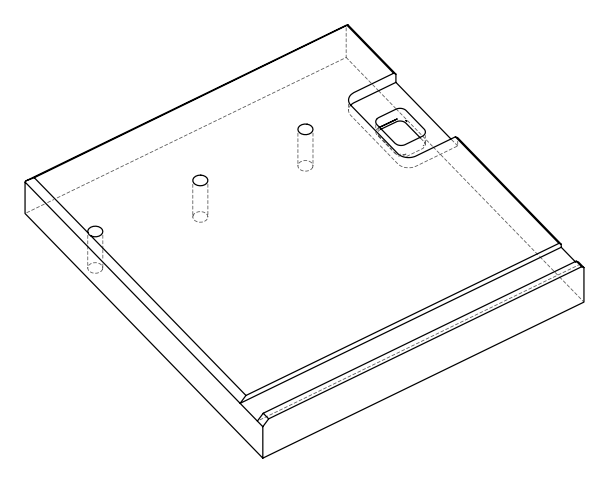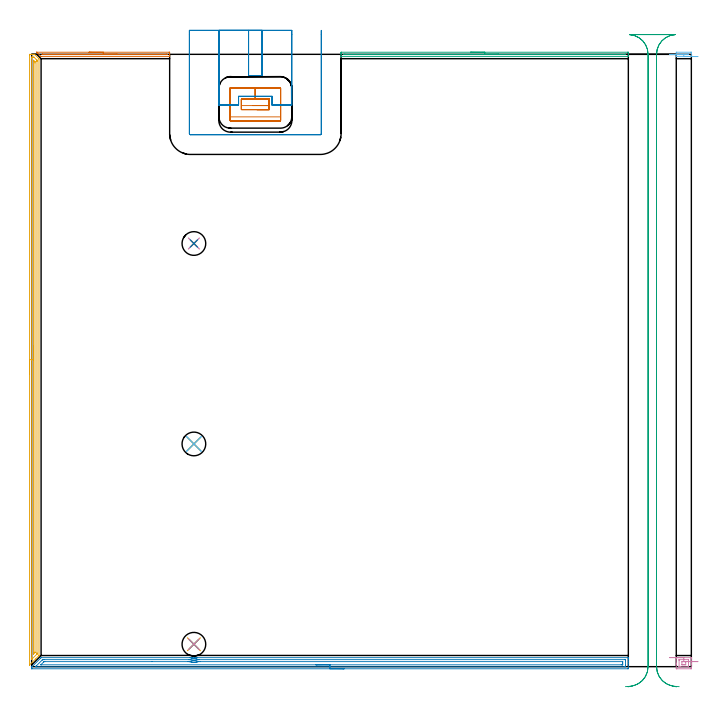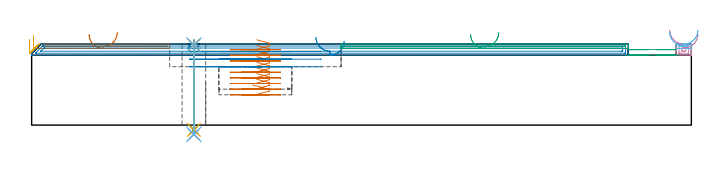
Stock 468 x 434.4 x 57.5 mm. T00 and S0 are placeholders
(PLAN: 18 operations, 9 tool changes, 40.7 min)
(1 AREA_MILL | FG_CHAMFER_SURFACE | UGT0205_001 | 1.62 min | 475 mm3)
(2 AREA_MILL_1 | FG_CHAMFER_SURFACE_1 | UGT0205_001 | 10.31 min | 13366 mm3)
(3 AREA_MILL_2 | FG_CHAMFER_SURFACE_2 | UGT0205_001 | 3.4 min | 998 mm3)
(4 AREA_MILL_3 | FG_CHAMFER_SURFACE_3 | UGT0205_001 | 0.47 min | 458 mm3)
(5 AREA_MILL_4 | FG_CHAMFER_SURFACE_4 | UGT0205_001 | 10.48 min | 9645 mm3)
(6 AREA_MILL_5 | FG_CHAMFER_SURFACE_5 | UGT0205_001 | 0.31 min | 62 mm3)
(7 MILL_RECTANGULAR_POCKET | POCKET_RECTANGULAR_STRAIGHT | UGT0201_010 | Follow Part, ap 4, ae 75% | 4.23 min | 70741 mm3)
(8 MILL_SLOT | SLOT_PARTIAL_RECTANGULAR | UGT0201_006 | Follow Part, ap 7, ae 75% | 4.27 min | 105580 mm3)
(9 MILL_RECTANGULAR_SLOT | SLOT_RECTANGULAR | UGT0201_006 | Follow Part, ap 7, ae 75% | 3.99 min | 116343 mm3)
(10 SPOT_DRILL | STEP1HOLE | NXT0321_9005460120000 | 0.03 min | 18 mm3)
(11 SPOT_DRILL_1 | STEP1HOLE_1 | NXT0321_9005460120000 | 0.03 min | 1 mm3)
(12 SPOT_DRILL_2 | STEP1HOLE_2 | NXT0321_9005460120000 | 0.03 min | 2 mm3)
(13 DRILL_THROUGH_HOLE_INTO_CENTER | STEP1HOLE | NXT0301_077 | 0.25 min | 5052 mm3)
(14 DRILL_TO_ENLARGE_THROUGH_HOLE | STEP1HOLE | UGT0301_291 | 0.27 min | 7670 mm3)
(15 DRILL_THROUGH_HOLE_INTO_CENTER_1 | STEP1HOLE_1 | NXT0301_077 | 0.25 min | 5029 mm3)
(16 DRILL_TO_ENLARGE_THROUGH_HOLE_1 | STEP1HOLE_1 | UGT0301_291 | 0.27 min | 7671 mm3)
(17 DRILL_THROUGH_HOLE_INTO_CENTER_2 | STEP1HOLE_2 | NXT0301_077 | 0.25 min | 5052 mm3)
(18 DRILL_TO_ENLARGE_THROUGH_HOLE_2 | STEP1HOLE_2 | UGT0301_291 | 0.27 min | 7658 mm3)
(TOOL UGT0205_001 | Chamfer Mill 20 x 3 x 45 deg. | D20 FL50 Z2)
(TOOL UGT0201_010 | End Mill 16 mm | D16 FL22 Z2)
(TOOL UGT0201_006 | End Mill 28 mm | D28 FL25 Z2)
(TOOL NXT0321_9005460120000 | NC Spot Drill, 142deg, 12mm, Carbide, Uncoated | D12 PA142 FL30 Z2)
(TOOL NXT0301_077 | Carbide Drill 10.6mm [860.1-1060-053A1-MM 2214] | D10.6 PA140 FL71 Z2)
(TOOL UGT0301_291 | Twist Drill 16.8 mm | D16.8 PA118 FL125 Z2)
(OP 1 AREA_MILL)
G17 G21 G94 G90
T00 M6
G54
G17 G0 G90 X40.75 Y435.9 S1061 M3
G43 Z67.5 H0
Z64.4
G94 G1 X40.788 Z63.528 F250.
X40.902 Z62.664
X41.091 Z61.812
X41.353 Z60.98
X41.687 Z60.174
X42.09 Z59.4
X42.559 Z58.664
X43.09 Z57.972
X43.679 Z57.329
X44.322 Z56.74
X45.014 Z56.209
X45.75 Z55.74
X46.524 Z55.337
X47.33 Z55.003
X48.162 Z54.741
X49.014 Z54.552
X49.879 Z54.438
X50.75 Z54.4
X97.487
X97.804 Y435.895 Z54.405
X97.897 Y435.892 Z54.406
X97.9 Y435.838 Z54.459
Y434.783 Z55.513
Y434.407 Z55.892
Y433.426 Z56.873
Y433.049 Z57.249
X97.898 Y432.906 Z57.392
X97.89 Y432.803 Z57.489
X97.804 Y432.8 Z57.5
X6.804
X6.705 Y432.804 Z57.489
X6.67 Y432.832 Z57.463
X6.565 Y432.934 Z57.365
X4.281 Y435.217 Z55.079
X4.14 Y435.359 Z54.939
X3.993 Y435.506 Z54.792
X3.847 Y435.651 Z54.645
X3.697 Y435.803 Z54.494
X3.638 Y435.867 Z54.43
X3.619 Y435.892 Z54.405
X3.655 Y435.897 Z54.401
X3.685 Y435.9 Z54.4
X3.697
X50.75
Y434.486 Z55.814
X95.279
X95.584 Y434.485 Z55.815
X95.892 Y434.483 Z55.817
X95.895 Y434.48 Z55.82
X95.898 Y434.476 Z55.824
X95.896 Y434.306 Z55.994
X95.893 Y434.246 Z56.054
X95.891 Y434.225 Z56.075
X95.861 Y434.221 Z56.079
X95.584 Y434.217 Z56.083
X95.279 Y434.215 Z56.085
X8.274 Y434.214 Z56.086
X7.999 Y434.216 Z56.084
X7.846 Y434.218 Z56.082
X7.77 Y434.221 Z56.079
X7.734 Y434.227 Z56.073
X7.692 Y434.263 Z56.037
X7.484 Y434.472 Z55.828
X7.478 Y434.481 Z55.819
X7.479 Y434.482 Z55.818
X7.507 Y434.484 Z55.816
X7.569 Y434.485 Z55.815
X7.692 Y434.486 Z55.814
X50.75
X51.622 Z55.852
X52.487 Z55.966
X53.338 Z56.155
X54.17 Z56.417
X54.976 Z56.751
X55.75 Z57.154
X56.486 Z57.623
X57.178 Z58.154
X57.821 Z58.743
X58.411 Z59.386
X58.942 Z60.078
X59.41 Z60.814
X59.813 Z61.588
X60.147 Z62.394
X60.409 Z63.226
X60.598 Z64.078
X60.712 Z64.943
X60.75 Z65.814
G0 Z67.5
M5
M2
(OP 2 AREA_MILL_1)
G17 G21 G94 G90
T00 M6
G54
G17 G0 G90 X221.65 Y-1.5 S1061 M3
G43 Z67.5 H0
Z59.6
G94 G1 X221.612 Z58.728 F250.
X221.498 Z57.863
X221.309 Z57.012
X221.047 Z56.18
X220.713 Z55.374
X220.31 Z54.6
X219.842 Z53.864
X219.31 Z53.172
X218.721 Z52.529
X218.078 Z51.939
X217.386 Z51.408
X216.65 Z50.94
X215.876 Z50.537
X215.07 Z50.203
X214.238 Z49.941
X213.386 Z49.752
X212.522 Z49.638
X211.65 Z49.6
X0.182
X0.067 Y-1.497 Z49.603
X0.01 Y-1.493 Z49.606
X0. Y-1.232 Z49.867
Y-0.63 Z50.47
Y-0.548 Z50.552
X0.01 Y-0.292 Z50.804
X0.11 Y-0.19 Z50.908
X0.182 Y-0.117 Z50.981
X6.362 Y6.062 Z57.161
X6.712 Y6.402 Z57.498
X6.881 Y6.4 Z57.5
X112.415 Y6.399 Z57.498
X112.5 Y6.394 Z57.49
X112.556 Y6.387 Z57.483
X112.941 Y6.293 Z57.389
X113.11 Y6.25 Z57.349
X113.293 Y6.206 Z57.303
X113.337 Y6.195 Z57.293
X113.783 Y6.112 Z57.211
X114.043 Y6.078 Z57.176
X114.097 Y6.072 Z57.167
X114.187 Y6.061 Z57.154
X114.231 Y6.055 Z57.149
X114.481 Y6.033 Z57.129
X114.677 Y6.017 Z57.112
X114.901 Y6.008 Z57.101
X115.019 Y6.005
X115.023
X115.124 Y6.004 Z57.1
X115.348 Y6.008 Z57.104
X115.461 Y6.015 Z57.109
X115.553 Y6.018 Z57.115
X115.572 Y6.019 Z57.116
X115.711 Y6.031 Z57.129
X115.975 Y6.056 Z57.151
X116.018 Y6.059 Z57.156
X116.028 Y6.06 Z57.157
X116.466 Y6.119 Z57.219
X116.912 Y6.204 Z57.304
X117.042 Y6.236 Z57.336
X117.151 Y6.263 Z57.363
X117.268 Y6.296 Z57.386
X117.356 Y6.317 Z57.408
X117.632 Y6.391 Z57.485
X117.689 Y6.397 Z57.493
X117.718 Y6.398 Z57.496
X117.754 Y6.397 Z57.497
X423.118 Y6.4 Z57.5
X423.299 Y6.404 Z57.495
X423.3 Y6.049 Z57.149
Y5.807 Z56.906
Y5.09 Z56.185
Y3.851 Z54.948
Y2.452 Z53.548
Y-1.37 Z49.728
Y-1.373 Z49.727
X423.29 Y-1.493 Z49.607
X422.671 Y-1.5 Z49.6
X211.65
Y-0.086 Z51.014
X3.312 Y-0.085 Z51.015
X3.205
X2.719 Y-0.079 Z51.021
X2.939 Y0.177 Z51.277
X3.236 Y0.484 Z51.584
X3.312 Y0.562 Z51.662
X7.506 Y4.755 Z55.855
X7.618 Y4.865 Z55.965
X7.695 Y4.938 Z56.038
X7.739 Y4.977 Z56.077
X7.783 Y4.98 Z56.08
X7.891 Y4.983 Z56.083
X8.677 Y4.986 Z56.086
X8.783
X111.505 Y4.984 Z56.084
X111.613 Y4.983 Z56.083
X112.005 Y4.977 Z56.077
X112.203 Y4.967 Z56.067
X112.399 Y4.925 Z56.025
X112.612 Y4.88 Z55.98
X113.293 Y4.748 Z55.848
X113.698 Y4.691 Z55.791
X114.187 Y4.639 Z55.739
X114.681 Y4.604 Z55.704
X115.081 Y4.595 Z55.695
X115.572 Y4.607 Z55.707
X115.975 Y4.635 Z55.735
X116.396 Y4.676 Z55.776
X116.87 Y4.741 Z55.841
X117.169 Y4.795 Z55.895
X117.764 Y4.917 Z56.017
X117.91 Y4.946 Z56.046
X118.07 Y4.976 Z56.076
X118.767 Y4.983 Z56.083
X420.989 Y4.985 Z56.085
X421.254 Y4.98 Z56.08
X421.281 Y4.979 Z56.079
X421.29 Y4.965 Z56.065
X421.296 Y4.93 Z56.03
X421.298 Y4.896 Z55.996
X421.3 Y4.679 Z55.779
Y4.21 Z55.31
Y1.57 Z52.67
Y1.159 Z52.259
X421.296 Y0.69 Z51.79
X421.291 Y0.288 Z51.388
X421.267 Y-0.079 Z51.021
X420.882 Y-0.084 Z51.016
X420.776 Y-0.085 Z51.015
X211.65 Y-0.086 Z51.014
Y1.328 Z52.428
X6.888 Y1.329 Z52.429
X6.643 Y1.331 Z52.431
X6.574 Y1.333 Z52.433
X6.547 Y1.334 Z52.434
X6.603 Y1.395 Z52.495
X6.712 Y1.511 Z52.611
X6.769 Y1.57 Z52.67
X6.828 Y1.629 Z52.729
X8.603 Y3.403 Z54.503
X8.677 Y3.475 Z54.575
X8.765 Y3.554 Z54.654
X8.84 Y3.564 Z54.664
X9.001 Y3.567 Z54.667
X9.326 Y3.571 Z54.671
X85.33 Y3.57 Z54.67
X110.61
X111.262 Y3.569 Z54.669
X111.505 Y3.567 Z54.667
X111.828 Y3.563 Z54.663
X112.247 Y3.48 Z54.58
X112.399 Y3.452 Z54.552
X113.076 Y3.33 Z54.43
X113.293 Y3.3 Z54.4
X113.328 Y3.296 Z54.396
X114.187 Y3.217 Z54.317
X114.311 Y3.208 Z54.308
X115.081 Y3.181 Z54.281
X115.23 Y3.183 Z54.283
X115.975 Y3.213 Z54.313
X116.087 Y3.22 Z54.32
X116.87 Y3.295 Z54.395
X116.902 Y3.298 Z54.398
X117.136 Y3.33 Z54.43
X117.67 Y3.422 Z54.522
X117.764 Y3.439 Z54.539
X118.421 Y3.563 Z54.663
X119.552 Y3.568 Z54.668
X419.094 Y3.571 Z54.671
X419.176 Y3.57 Z54.67
X419.241 Y3.568 Z54.668
X419.28 Y3.565 Z54.665
X419.29 Y3.556 Z54.656
X419.293 Y3.532 Z54.632
X419.298 Y3.33 Z54.43
X419.3 Y3.128 Z54.228
Y2.247 Z53.347
X419.298 Y1.57 Z52.67
X419.296 Y1.372 Z52.472
X419.291 Y1.343 Z52.443
X419.275 Y1.335 Z52.435
X419.217 Y1.333 Z52.433
X419.094 Y1.331 Z52.431
X418.445 Y1.329 Z52.429
X418.2 Y1.328 Z52.428
X211.65
X210.778 Z52.466
X209.914 Z52.58
X209.062 Z52.769
X208.23 Z53.031
X207.424 Z53.365
X206.65 Z53.768
X205.914 Z54.237
X205.222 Z54.768
X204.579 Z55.357
X203.99 Z56.
X203.458 Z56.693
X202.99 Z57.428
X202.587 Z58.202
X202.253 Z59.008
X201.991 Z59.84
X201.802 Z60.692
X201.688 Z61.557
X201.65 Z62.428
G0 Z67.5
M5
M2
(OP 3 AREA_MILL_2)
G17 G21 G94 G90
T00 M6
G54
G17 G0 G90 X311.4 Y435.9 S1061 M3
G43 Z67.5 H0
Z64.4
G94 G1 X311.438 Z63.528 F250.
X311.552 Z62.663
X311.741 Z61.812
X312.003 Z60.98
X312.337 Z60.174
X312.74 Z59.4
X313.208 Z58.664
X313.74 Z57.972
X314.329 Z57.329
X314.972 Z56.739
X315.664 Z56.208
X316.4 Z55.74
X317.174 Z55.337
X317.98 Z55.003
X318.812 Z54.741
X319.664 Z54.552
X320.528 Z54.438
X321.4 Z54.4
X422.694
X423.013 Y435.899 Z54.401
X423.266 Y435.894 Z54.404
X423.295 Y435.892 Z54.406
X423.3 Y435.651 Z54.646
Y435.093 Z55.204
Y434.784 Z55.512
Y434.164 Z56.135
Y433.049 Z57.25
Y432.978 Z57.321
X423.297 Y432.887 Z57.404
X423.29 Y432.802 Z57.488
X423.141 Y432.8 Z57.5
X219.659
X219.51 Y432.802 Z57.488
X219.504 Y432.845 Z57.447
X219.501 Y432.889 Z57.403
X219.5 Y432.978 Z57.321
Y434.164 Z56.135
Y434.784 Z55.512
Y435.093 Z55.204
X219.503 Y435.651 Z54.646
X219.505 Y435.892 Z54.406
X219.534 Y435.894 Z54.404
X219.788 Y435.9 Z54.4
X321.4
Y434.486 Z55.814
X420.909
X421.218 Y434.484 Z55.816
X421.269 Y434.481 Z55.819
X421.288 Y434.479 Z55.821
X421.291 Y434.47 Z55.83
X421.298 Y434.406 Z55.894
X421.296 Y434.253 Z56.047
X421.293 Y434.227 Z56.073
X421.29 Y434.221 Z56.079
X421.277 Y434.219 Z56.081
X421.189 Y434.216 Z56.084
X420.909 Y434.215 Z56.085
X420.603 Y434.214 Z56.086
X221.891
X221.582 Y434.216 Z56.084
X221.531 Y434.219 Z56.081
X221.512 Y434.221 Z56.079
X221.509 Y434.23 Z56.07
X221.504 Y434.292 Z56.008
X221.51 Y434.475 Z55.825
X221.695 Y434.48 Z55.82
X221.891 Y434.483 Z55.817
X222.197 Y434.485 Z55.815
X222.477 Y434.486 Z55.814
X321.4
X322.272 Z55.852
X323.136 Z55.966
X323.988 Z56.155
X324.82 Z56.417
X325.626 Z56.751
X326.4 Z57.154
X327.136 Z57.623
X327.828 Z58.154
X328.471 Z58.743
X329.06 Z59.386
X329.592 Z60.078
X330.06 Z60.814
X330.463 Z61.588
X330.797 Z62.394
X331.059 Z63.226
X331.248 Z64.078
X331.362 Z64.943
X331.4 Z65.814
G0 Z67.5
M5
M2
(OP 4 AREA_MILL_3)
G17 G21 G94 G90
T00 M6
G54
G17 G0 G90 X452.65 Y6.4 S1061 M3
G43 Z67.5 H0
G94 G1 X452.688 Z66.628 F250.
X452.802 Z65.763
X452.991 Z64.912
X453.253 Z64.08
X453.587 Z63.274
X453.99 Z62.5
X454.458 Z61.764
X454.99 Z61.072
X455.579 Z60.429
X456.222 Z59.839
X456.914 Z59.308
X457.65 Z58.84
X458.424 Z58.437
X459.23 Z58.103
X460.062 Z57.841
X460.914 Z57.652
X461.778 Z57.538
X462.65 Z57.5
X467.954
X467.99 Y6.395 Z57.493
X468. Y6.311 Z57.409
Y2.359 Z53.458
Y1.57 Z52.663
Y-0.675 Z50.42
X467.997 Y-1.07 Z50.025
X467.992 Y-1.491 Z49.605
X467.938 Y-1.494 Z49.603
X467.512 Y-1.5 Z49.6
X457.788
X457.551 Y-1.497 Z49.603
X457.308 Y-1.493 Z49.607
X457.301 Y-1.307 Z49.793
Y-1.301 Z49.795
X457.3 Y1.57 Z52.663
Y2.359 Z53.458
Y2.45 Z53.548
X457.301 Y6.313 Z57.412
X457.31 Y6.395 Z57.493
X457.346 Y6.4 Z57.5
X462.65
Y4.986 Z56.086
X465.85 Y4.985 Z56.085
X465.941 Y4.982 Z56.082
X465.981 Y4.979 Z56.079
X465.99 Y4.96 Z56.06
X465.995 Y4.929 Z56.029
X465.999 Y4.836 Z55.936
X466. Y0.436 Z51.536
X465.995 Y0.181 Z51.281
X465.99 Y0.012 Z51.112
X465.979 Y-0.079 Z51.021
X465.938 Y-0.081 Z51.019
X465.744 Y-0.085 Z51.015
X460.44 Y-0.086 Z51.014
X459.556
X459.45 Y-0.085 Z51.015
X459.359 Y-0.082 Z51.018
X459.319 Y-0.079 Z51.021
X459.31 Y-0.061 Z51.039
X459.305 Y-0.03 Z51.07
X459.301 Y0.064 Z51.164
X459.3 Y4.464 Z55.564
X459.305 Y4.719 Z55.819
X459.31 Y4.889 Z55.989
X459.321 Y4.979 Z56.079
X459.362 Y4.981 Z56.081
X459.556 Y4.985 Z56.085
X462.65 Y4.986 Z56.086
X462.651 Y3.571 Z54.671
X462.849
X463.092
X463.736 Y3.568 Z54.668
X463.976 Y3.564 Z54.664
X463.998 Y3.33 Z54.43
X464. Y3.307 Z54.407
X463.999 Y1.547 Z52.647
X463.976 Y1.335 Z52.435
X463.334 Y1.33 Z52.43
X462.208 Y1.329 Z52.429
X461.564 Y1.331 Z52.431
X461.324 Y1.335 Z52.435
X461.302 Y1.57 Z52.67
X461.3 Y1.593 Z52.693
X461.301 Y3.353 Z54.453
X461.324 Y3.564 Z54.664
X461.967 Y3.57 Z54.67
X462.208 Y3.571 Z54.671
X462.651
X463.522 Y3.572 Z54.71
X464.387 Z54.824
X465.239 Y3.573 Z55.013
X466.071 Z55.276
X466.876 Z55.61
X467.65 Y3.574 Z56.014
X468.386 Z56.483
X469.077 Z57.014
X469.72 Y3.575 Z57.604
X470.309 Z58.247
X470.84 Z58.94
X471.309 Y3.576 Z59.676
X471.711 Z60.45
X472.044 Z61.256
X472.306 Z62.088
X472.495 Z62.94
X472.608 Z63.805
X472.646 Z64.676
G0 Z67.5
M5
M2
(OP 5 AREA_MILL_4)
G17 G21 G94 G90
T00 M6
G54
G17 G0 G90 X-1.5 Y207.8 S1061 M3
G43 Z67.5 H0
Z60.8
G94 G1 Y207.838 Z59.928 F250.
Y207.952 Z59.064
Y208.141 Z58.212
Y208.403 Z57.38
Y208.737 Z56.574
Y209.14 Z55.8
Y209.608 Z55.064
Y210.139 Z54.372
Y210.729 Z53.729
Y211.372 Z53.14
Y212.064 Z52.608
Y212.8 Z52.14
Y213.574 Z51.737
Y214.38 Z51.403
Y215.212 Z51.141
Y216.063 Z50.952
Y216.928 Z50.838
Y217.8 Z50.8
Y433.769
X-1.498 Y434.077
X-1.493 Y434.39 Z50.802
X-1.198 Y434.4 Z51.097
X0.186 Z52.482
X0.544 Z52.839
X1.26 Z53.56
X1.85 Z54.15
X1.928 Z54.227
X2.101 Y434.39 Z54.394
X2.282 Y434.218 Z54.582
X5.101 Y431.399 Z57.399
X5.196 Y431.295 Z57.489
X5.2 Y431.086 Z57.5
Y8.091
X5.197 Y7.905 Z57.489
X5.112 Y7.811 Z57.41
X2.721 Y5.421 Z55.021
X-1.439 Y1.26 Z50.859
X-1.494 Y1.217 Z50.803
X-1.496 Y1.23 Z50.802
X-1.499 Y1.299 Z50.799
X-1.5 Y217.8 Z50.8
X-0.086 Z52.214
X-0.085 Y431.732 Z52.215
X-0.084 Y431.98 Z52.216
X-0.081 Y432.303 Z52.219
X-0.079 Y432.376 Z52.221
X0. Y432.39 Z52.3
X0.139 Y432.396 Z52.439
X0.544 Y432.399 Z52.844
X1.007 Z53.307
X1.415 Y432.395 Z53.715
X1.551 Y432.391 Z53.851
X1.654 Y432.384 Z53.954
X1.735 Y432.306 Z54.035
X2.069 Y431.98 Z54.369
X3.156 Y430.894 Z55.456
X3.502 Y430.547 Z55.802
X3.678 Y430.367 Z55.978
X3.764 Y430.274 Z56.064
X3.779 Y430.254 Z56.079
X3.782 Y430.234 Z56.082
X3.784 Y430.192 Z56.084
X3.786 Y429.545 Z56.086
Y429.298
X3.785 Y9.88 Z56.085
X3.784 Y9.235 Z56.084
X3.78 Y8.985 Z56.08
X3.779 Y8.949 Z56.079
X3.754 Y8.915 Z56.054
X3.695 Y8.85 Z55.995
X3.605 Y8.756 Z55.905
X0.403 Y5.553 Z52.703
X0.258 Y5.408 Z52.558
X0.023 Y5.181 Z52.323
X-0.044 Y5.118 Z52.256
X-0.079 Y5.095 Z52.221
X-0.082 Y5.156 Z52.218
X-0.084 Y5.408 Z52.216
X-0.086 Y5.781 Z52.215
Y6.055 Z52.214
Y217.8
X1.328 Z53.628
X1.329 Y429.386 Z53.629
X1.334 Y430.192 Z53.634
X1.335 Y430.221 Z53.635
X1.408 Y430.192 Z53.708
X2.285 Y429.315 Z54.585
X2.301 Y429.298 Z54.601
X2.364 Y429.216 Z54.664
X2.371 Y428.403 Z54.671
Y428.315
Y10.42
X2.367 Y10.067 Z54.667
X2.364 Y9.974 Z54.664
X2.357 Y9.963 Z54.657
X2.336 Y9.937 Z54.636
X2.285 Y9.885 Z54.585
X1.385 Y8.985 Z53.685
X1.357 Y8.968 Z53.657
X1.334 Y8.963 Z53.634
X1.332 Y8.985 Z53.632
X1.33 Y9.017 Z53.63
X1.329 Y9.074 Z53.629
X1.328 Y9.88 Z53.628
Y217.8
Y218.671 Z53.666
Y219.536 Z53.78
Y220.388 Z53.969
Y221.22 Z54.231
Y222.026 Z54.565
Y222.8 Z54.968
Y223.536 Z55.437
Y224.228 Z55.968
Y224.871 Z56.557
Y225.46 Z57.201
Y225.991 Z57.893
Y226.46 Z58.628
Y226.863 Z59.402
Y227.197 Z60.208
Y227.459 Z61.04
Y227.648 Z61.892
Y227.762 Z62.757
Y227.8 Z63.628
G0 Z67.5
M5
M2
(OP 6 AREA_MILL_5)
G17 G21 G94 G90
T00 M6
G54
G17 G0 G90 X472.65 Y432.8 S1061 M3
G43 Z67.5 H0
G94 G1 X472.612 Z66.628 F250.
X472.498 Z65.763
X472.309 Z64.912
X472.047 Z64.08
X471.713 Z63.274
X471.31 Z62.5
X470.841 Z61.764
X470.31 Z61.072
X469.721 Z60.429
X469.078 Z59.84
X468.386 Z59.308
X467.65 Z58.84
X466.876 Z58.437
X466.07 Z58.103
X465.238 Z57.841
X464.386 Z57.652
X463.522 Z57.538
X462.65 Z57.5
X457.346
X457.31 Y432.805 Z57.492
X457.3 Y432.851 Z57.447
X457.301 Y435.892 Z54.406
X457.346 Y435.9 Z54.4
X467.512
X467.828 Y435.898 Z54.402
X467.954 Y435.895 Z54.405
X467.999 Y435.892 Z54.406
X468. Y433.049 Z57.249
X467.997 Y432.848 Z57.451
X467.99 Y432.804 Z57.492
X467.954 Y432.8 Z57.5
X462.65
Y434.214 Z56.086
X459.556 Y434.215 Z56.085
X459.418 Y434.218 Z56.082
X459.327 Y434.221 Z56.079
X459.309 Y434.224 Z56.076
X459.306 Y434.237 Z56.063
X459.304 Y434.266 Z56.034
X459.305 Y434.35 Z55.95
X459.31 Y434.469 Z55.831
X459.556 Y434.479 Z55.821
X459.862 Y434.483 Z55.817
X460.136 Y434.485 Z55.815
X460.44 Y434.486 Z55.814
X465.441
X465.744 Y434.485 Z55.815
X465.882 Y434.482 Z55.818
X465.973 Y434.479 Z55.821
X465.991 Y434.476 Z55.824
X465.994 Y434.463 Z55.837
X465.996 Y434.434 Z55.866
X465.995 Y434.35 Z55.95
X465.99 Y434.231 Z56.069
X465.744 Y434.221 Z56.079
X465.438 Y434.217 Z56.083
X465.137 Y434.215 Z56.085
X464.86 Y434.214 Z56.086
X464.556
X462.65
X461.778 Z56.124
X460.913 Z56.238
X460.062 Z56.427
X459.23 Z56.689
X458.424 Z57.023
X457.65 Z57.426
X456.914 Z57.894
X456.222 Z58.425
X455.579 Z59.015
X454.99 Z59.658
X454.458 Z60.35
X453.99 Z61.086
X453.587 Z61.86
X453.253 Z62.666
X452.991 Z63.498
X452.802 Z64.349
X452.688 Z65.214
X452.65 Z66.086
G0 Z67.5
M5
M2
(OP 7 MILL_RECTANGULAR_POCKET)
G17 G21 G94 G90
T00 M6
G54
G17 G0 G90 X159.776 Y395.2 S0 M3
G43 Z67.5 H0
Z60.5
G94 G1 X168.6 Z58.135 F250.
Y402.6 Z56.153
X158.7 Z53.5
X148.8 F500.
Y395.2
X168.6
Y402.6
X158.7
Y410.6
X141.1
G3 X140.8 Y410.3 R0.3
G1 Y387.5
G3 X141.1 Y387.2 R0.3
G1 X176.3
G3 X176.6 Y387.5 R0.3
G1 Y410.3
G3 X176.3 Y410.6 R0.3
G1 X158.7
X157.7
G0 X159.776 Y395.2 Z56.5
G1 X168.6 Z54.135 F250.
Y402.6 Z52.153
X158.7 Z49.5
X148.8 F500.
Y395.2
X168.6
Y402.6
X158.7
Y410.6
X141.1
G3 X140.8 Y410.3 R0.3
G1 Y387.5
G3 X141.1 Y387.2 R0.3
G1 X176.3
G3 X176.6 Y387.5 R0.3
G1 Y410.3
G3 X176.3 Y410.6 R0.3
G1 X158.7
X157.7
G0 X159.776 Y395.2 Z52.5
G1 X168.6 Z50.135 F250.
Y402.6 Z48.153
X158.7 Z45.5
X148.8 F500.
Y395.2
X168.6
Y402.6
X158.7
Y410.6
X141.1
G3 X140.8 Y410.3 R0.3
G1 Y387.5
G3 X141.1 Y387.2 R0.3
G1 X176.3
G3 X176.6 Y387.5 R0.3
G1 Y410.3
G3 X176.3 Y410.6 R0.3
G1 X158.7
X157.7
G0 X159.776 Y395.2 Z48.5
G1 X168.6 Z46.135 F250.
Y402.6 Z44.153
X158.7 Z41.5
X148.8 F500.
Y395.2
X168.6
Y402.6
X158.7
Y410.6
X141.1
G3 X140.8 Y410.3 R0.3
G1 Y387.5
G3 X141.1 Y387.2 R0.3
G1 X176.3
G3 X176.6 Y387.5 R0.3
G1 Y410.3
G3 X176.3 Y410.6 R0.3
G1 X158.7
X157.7
G0 X159.776 Y395.2 Z44.5
G1 X168.6 Z42.135 F250.
Y402.6 Z40.153
X158.7 Z37.5
X148.8 F500.
Y395.2
X168.6
Y402.6
X158.7
Y410.6
X141.1
G3 X140.8 Y410.3 R0.3
G1 Y387.5
G3 X141.1 Y387.2 R0.3
G1 X176.3
G3 X176.6 Y387.5 R0.3
G1 Y410.3
G3 X176.3 Y410.6 R0.3
G1 X158.7
X157.7
G0 X159.776 Y395.2 Z40.5
G1 X168.6 Z38.135 F250.
Y402.6 Z36.153
X158.7 Z33.5
X148.8 F500.
Y395.2
X168.6
Y402.6
X158.7
Y410.6
X141.1
G3 X140.8 Y410.3 R0.3
G1 Y387.5
G3 X141.1 Y387.2 R0.3
G1 X176.3
G3 X176.6 Y387.5 R0.3
G1 Y410.3
G3 X176.3 Y410.6 R0.3
G1 X158.7
X157.7
G0 X159.776 Y395.2 Z36.5
G1 X168.6 Z34.135 F250.
Y402.6 Z32.153
X158.7 Z29.5
X148.8 F500.
Y395.2
X168.6
Y402.6
X158.7
Y410.6
X141.1
G3 X140.8 Y410.3 R0.3
G1 Y387.5
G3 X141.1 Y387.2 R0.3
G1 X176.3
G3 X176.6 Y387.5 R0.3
G1 Y410.3
G3 X176.3 Y410.6 R0.3
G1 X158.7
X157.7
G0 X159.776 Y395.2 Z32.5
G1 X168.6 Z30.136 F250.
Y402.6 Z28.153
X158.7 Z25.5
X148.8 F500.
Y395.2
X168.6
Y402.6
X158.7
Y410.6
X141.1
G3 X140.8 Y410.3 R0.3
G1 Y387.5
G3 X141.1 Y387.2 R0.3
G1 X176.3
G3 X176.6 Y387.5 R0.3
G1 Y410.3
G3 X176.3 Y410.6 R0.3
G1 X158.7
X157.7
G0 X156.72 Y398.035 Z28.5
G1 X168.528 Z25.336 F250.
Y402.524 Z24.133
X158.7 Z21.5
X150.262 F500.
X148.872
Y398.035
X168.528
Y402.524
X158.7
Y410.524
X141.943 Y410.525
X140.911 Y410.453
X140.886 Y410.256
X140.878 Y410.13
Y390.034
X176.522 Y390.035
Y410.128
X176.5 Y410.363
X176.469 Y410.425
X176.382 Y410.514
X175.46 Y410.525
X171.958 Y410.524
X158.7
X157.7
G0 Z67.5
M5
M2
(OP 8 MILL_SLOT)
G17 G21 G94 G90
T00 M6
G54
G17 G0 G90 X153.9 Y451.4 S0 M3
G43 Z67.5 H0
Z52.133
G94 G1 Y448.4 F250.
Y419.4 F500.
X163.5
Y448.4
Y451.4 F250.
X132.9
Y448.4
Y398.4 F500.
X146.8
Y404.6
X170.6
Y398.4
X184.5
Y448.4
Y451.4 F250.
X111.9
Y448.4
Y378.1 F500.
G3 X112.6 Y377.4 R0.7
G1 X204.8
G3 X205.5 Y378.1 R0.7
G1 Y448.4
Y451.4 F250.
G0 X153.9 Z46.767
G1 Y448.4
Y419.4 F500.
X163.5
Y448.4
Y451.4 F250.
X132.9
Y448.4
Y398.4 F500.
X146.8
Y404.6
X170.6
Y398.4
X184.5
Y448.4
Y451.4 F250.
X111.9
Y448.4
Y378.1 F500.
G3 X112.6 Y377.4 R0.7
G1 X204.8
G3 X205.5 Y378.1 R0.7
G1 Y448.4
Y451.4 F250.
G0 X153.9 Z41.4
G1 Y448.4
Y419.4 F500.
X163.5
Y448.4
Y451.4 F250.
X132.9
Y448.4
Y398.4 F500.
X146.8
Y404.6
X170.6
Y398.4
X184.5
Y448.4
Y451.4 F250.
X111.9
Y448.4
Y378.1 F500.
G3 X112.6 Y377.4 R0.7
G1 X204.8
G3 X205.5 Y378.1 R0.7
G1 Y448.4
Y451.4 F250.
G0 Z67.5
M5
M2
(OP 9 MILL_RECTANGULAR_SLOT)
G17 G21 G94 G90
T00 M6
G54
G17 G0 G90 X457.521 Y-14.316 S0 M3
G43 Z67.5 H0
Z53.55
G94 G1 X454.578 Y-13.733 F250.
G2 X443.3 Y0. R14. F500.
G1 Y434.4
G2 X456.384 Y448.37 R14.
G1 Y448.4
X424.216
Y448.37
G2 X437.3 Y434.4 R14.
G1 Y0.
G2 X425.995 Y-13.738 R14.
G1 X423.051 Y-14.316 F250.
G0 X459.364 Y-14.168 Z49.6
G1 X456.371 Y-13.969
G2 X443.3 Y0. R14. F500.
G1 Y434.4
G2 X456.384 Y448.37 R14.
G1 Y448.4
X424.216
Y448.37
G2 X437.3 Y434.4 R14.
G1 Y0.
G2 X424.216 Y-13.97 R14.
G1 X421.223 Y-14.166 F250.
G0 Z67.5
M5
M2
(OP 10 SPOT_DRILL)
G17 G21 G94 G90
T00 M6
G54
G17 G0 G90 X115.1 Y300.2 S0 M3
G43 Z67.5 H0
G94 G81 G98 Z56.777 F250. R60.5
G80
M5
M2
(OP 11 SPOT_DRILL_1)
G17 G21 G94 G90
T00 M6
G54
G17 G0 G90 X115.1 Y15.9 S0 M3
G43 Z67.5 H0
G94 G81 G98 Z56.777 F250. R60.5
G80
M5
M2
(OP 12 SPOT_DRILL_2)
G17 G21 G94 G90
T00 M6
G54
G17 G0 G90 X115.1 Y158. S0 M3
G43 Z67.5 H0
G94 G81 G98 Z56.777 F250. R60.5
G80
M5
M2
(OP 13 DRILL_THROUGH_HOLE_INTO_CENTER)
G17 G21 G94 G90
T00 M6
G54
G17 G0 G90 X115.1 Y300.2 S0 M3
G43 Z67.5 H1
G94 G73 G98 Z-3.429 F250. Q10.155 R59.5
G80
M5
M2
(OP 14 DRILL_TO_ENLARGE_THROUGH_HOLE)
G17 G21 G94 G90
T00 M6
G54
G17 G0 G90 X115.1 Y300.2 S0 M3
G43 Z67.5 H0
G94 G73 G98 Z-6.547 F250. Q16.012 R59.5
G80
M5
M2
(OP 15 DRILL_THROUGH_HOLE_INTO_CENTER_1)
G17 G21 G94 G90
T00 M6
G54
G17 G0 G90 X115.1 Y15.9 S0 M3
G43 Z67.5 H1
G94 G73 G98 Z-3.429 F250. Q10.155 R59.5
G80
M5
M2
(OP 16 DRILL_TO_ENLARGE_THROUGH_HOLE_1)
G17 G21 G94 G90
T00 M6
G54
G17 G0 G90 X115.1 Y15.9 S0 M3
G43 Z67.5 H0
G94 G73 G98 Z-6.547 F250. Q16.012 R59.5
G80
M5
M2
(OP 17 DRILL_THROUGH_HOLE_INTO_CENTER_2)
G17 G21 G94 G90
T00 M6
G54
G17 G0 G90 X115.1 Y158. S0 M3
G43 Z67.5 H1
G94 G73 G98 Z-3.429 F250. Q10.155 R59.5
G80
M5
M2
(OP 18 DRILL_TO_ENLARGE_THROUGH_HOLE_2)
G17 G21 G94 G90
T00 M6
G54
G17 G0 G90 X115.1 Y158. S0 M3
G43 Z67.5 H0
G94 G73 G98 Z-6.547 F250. Q16.012 R59.5
G80
M5
M2
